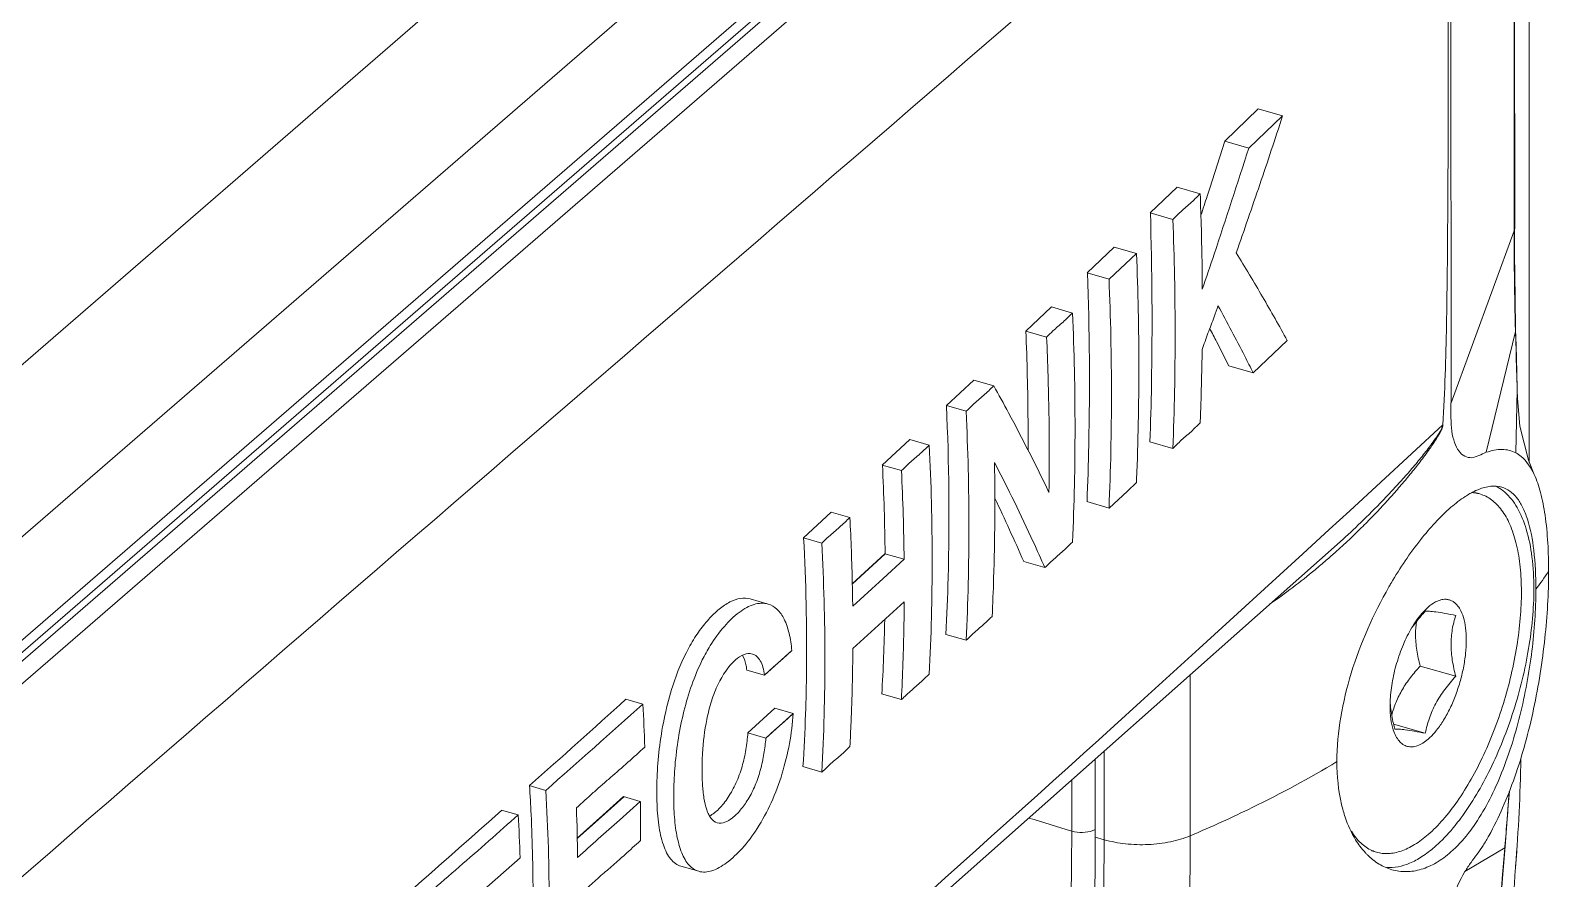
# Model space of a CAD drawing. Header units: millimetres. Extents: x 0 to 4009, y 0 to 2835.
# Drawn here: x 3252.88 to 3293.31, y 2241.75 to 2264.34 of the extents above; entities that cross this region are included whole.
import ezdxf

# ---------------------------------------------------------------- set-up
doc = ezdxf.new("R2010")
doc.units = ezdxf.units.MM
doc.layers.get('0').update_dxf_attribs({"lineweight": 13})

msp = doc.modelspace()

# ---------------------------------------------------------------- linework, layer by layer
for p, q in [((3292.795, 2280.347), (3292.795, 2252.836)), ((3292.408, 2259.066), (3292.405, 2276.515)), ((3292.39, 2276.454), (3292.394, 2259.005)), ((3290.714, 2254.42), (3290.707, 2274.327)), ((3228.474, 2229.913), (3278.342, 2273.101)), ((3280.963, 2272.624), (3228.474, 2227.166)), ((3228.474, 2226.834), (3281.204, 2272.501)), ((3280.988, 2272.085), (3228.474, 2226.606)), ((3228.474, 2226.004), (3281.521, 2271.944)), ((3228.474, 2234.501), (3271.604, 2271.854)), ((3284.685, 2261.393), (3285.573, 2262.253)), ((3286.228, 2262.064), (3285.324, 2261.209)), ((3285.573, 2262.253), (3286.228, 2262.064)), ((3284.285, 2260.138), (3284.685, 2261.393)), ((3284.685, 2261.393), (3285.324, 2261.209)), ((3282.698, 2259.484), (3283.415, 2260.171)), ((3283.415, 2260.171), (3284.032, 2259.992)), ((3284.217, 2259.932), (3284.285, 2260.138)), ((3284.218, 2259.932), (3284.285, 2260.138)), ((3282.698, 2259.484), (3283.304, 2259.309)), ((3292.394, 2259.005), (3290.714, 2254.42)), ((3292.408, 2259.066), (3292.393, 2259.005)), ((3292.408, 2259.068), (3292.408, 2259.066)), ((3281.024, 2257.888), (3281.744, 2258.574)), ((3281.604, 2257.721), (3282.336, 2258.403)), ((3281.744, 2258.574), (3282.336, 2258.403)), ((3281.024, 2257.888), (3281.604, 2257.721)), ((3279.391, 2256.337), (3280.071, 2256.978)), ((3280.071, 2256.978), (3280.632, 2256.816)), ((3279.391, 2256.337), (3279.943, 2256.177)), ((3292.428, 2256.328), (3291.648, 2253.106)), ((3292.427, 2256.369), (3292.428, 2256.328)), ((3292.434, 2256.369), (3292.428, 2256.328)), ((3292.428, 2256.328), (3292.443, 2255.808)), ((3284.495, 2256.002), (3284.472, 2256.045)), ((3284.495, 2256.002), (3284.473, 2256.045)), ((3284.795, 2255.409), (3284.495, 2256.002)), ((3285.444, 2255.222), (3286.353, 2256.082)), ((3284.795, 2255.409), (3285.444, 2255.222)), ((3277.274, 2254.351), (3278, 2255.03)), ((3278, 2255.03), (3278.534, 2254.876)), ((3292.475, 2254.773), (3292.439, 2253.092)), ((3292.475, 2254.78), (3292.475, 2254.773)), ((3292.475, 2254.773), (3292.483, 2254.544)), ((3277.274, 2254.351), (3277.799, 2254.199)), ((3290.493, 2253.835), (3288.02, 2251.552)), ((3275.563, 2252.766), (3276.298, 2253.449)), ((3276.298, 2253.449), (3276.818, 2253.299)), ((3282.688, 2253.387), (3283.304, 2253.209)), ((3275.563, 2252.767), (3276.075, 2252.619)), ((3282.336, 2252.303), (3282.099, 2252.074)), ((3282.336, 2252.303), (3282.338, 2252.393)), ((3282.336, 2252.303), (3282.339, 2252.392)), ((3282.099, 2252.074), (3281.604, 2251.621)), ((3291.481, 2251.997), (3291.352, 2252.034)), ((3273.465, 2250.831), (3274.205, 2251.512)), ((3274.205, 2251.512), (3274.703, 2251.368)), ((3281.012, 2251.792), (3281.604, 2251.621)), ((3288.02, 2251.552), (3287.471, 2251.047)), ((3287.471, 2251.047), (3286.768, 2250.402)), ((3269.216, 2234.277), (3287.76, 2250.725)), ((3273.465, 2250.831), (3273.956, 2250.69)), ((3287.76, 2250.725), (3287.769, 2250.734)), ((3274.767, 2249.601), (3275.634, 2250.406)), ((3274.774, 2249.6), (3275.64, 2250.404)), ((3276.147, 2250.257), (3275.586, 2249.745)), ((3275.634, 2250.406), (3276.147, 2250.257)), ((3279.332, 2250.197), (3279.896, 2250.034)), ((3286.768, 2250.402), (3284.009, 2247.882)), ((3272.523, 2249.065), (3272.051, 2249.201)), ((3274.781, 2247.877), (3276.15, 2249.128)), ((3290.104, 2248.984), (3290.011, 2248.895)), ((3277.26, 2248.255), (3277.799, 2248.1)), ((3273.157, 2247.827), (3272.431, 2247.17)), ((3284.009, 2247.882), (3282.442, 2246.458)), ((3290.839, 2247.14), (3289.893, 2247.413)), ((3272.431, 2247.17), (3271.956, 2247.307)), ((3283.766, 2247.183), (3283.766, 2242.893)), ((3275.547, 2246.671), (3276.075, 2246.519)), ((3268.733, 2246.529), (3269.189, 2246.398)), ((3271.986, 2245.634), (3272.704, 2246.293)), ((3272.465, 2245.496), (3273.19, 2246.152)), ((3273.19, 2246.152), (3272.704, 2246.293)), ((3282.442, 2246.458), (3281.739, 2245.821)), ((3290.027, 2245.624), (3289.184, 2245.868)), ((3271.986, 2245.634), (3272.465, 2245.496)), ((3281.238, 2244.94), (3281.238, 2242.857)), ((3281.473, 2242.789), (3281.473, 2245.149)), ((3273.448, 2244.736), (3273.956, 2244.59)), ((3266.164, 2244.23), (3266.607, 2244.102)), ((3280.61, 2244.383), (3280.61, 2243.018)), ((3267.837, 2243.176), (3268.679, 2243.934)), ((3268.12, 2243.438), (3268.673, 2243.935)), ((3268.571, 2243.308), (3269.122, 2243.806)), ((3268.673, 2243.935), (3269.122, 2243.806)), ((3292.153, 2242.604), (3292.265, 2244.071)), ((3265.429, 2243.576), (3265.869, 2243.449)), ((3267.443, 2242.83), (3268.12, 2243.438)), ((3267.449, 2242.828), (3267.837, 2243.176)), ((3281.177, 2243.033), (3281.245, 2243.064)), ((3281.238, 2242.857), (3281.473, 2242.789)), ((3292.143, 2242.569), (3291.084, 2241.939)), ((3292.145, 2242.604), (3292.143, 2242.569)), ((3292.153, 2242.603), (3292.143, 2242.569)), ((3265.922, 2242.307), (3264.881, 2241.389)), ((3288.727, 2242.455), (3288.598, 2242.493)), ((3270.201, 2242.083), (3270.676, 2241.946))]:
    msp.add_line(p, q)
for points in [[(3292.434, 2256.37), (3292.418, 2257.233), (3292.407, 2258.39), (3292.407, 2259.067)], [(3292.475, 2254.78), (3292.462, 2255.232), (3292.444, 2255.952), (3292.434, 2256.369)], [(3292.925, 2252.518), (3292.772, 2252.893), (3292.547, 2253.806), (3292.483, 2254.544)], [(3273.157, 2247.827), (3272.919, 2247.607), (3272.669, 2247.39), (3272.431, 2247.17)], [(3272.465, 2245.496), (3272.702, 2245.716), (3272.952, 2245.932), (3273.19, 2246.152)], [(3291.973, 2240.39), (3292.084, 2241.759), (3292.153, 2242.603)]]:
    msp.add_lwpolyline(points)
for centre, radius, start, end in [((3153.888, 2302.029), 136.961, 341.87504, 342.09924), ((3243.453, 2234.994), 46.105, 27.166, 27.6651), ((3640.593, 2266.164), 348.303, 181.70368, 181.87406), ((3217.346, 2249.825), 58.297, 0.56881, 2.8907), ((3213.936, 2249.529), 62.216, 0.67117, 2.84691), ((3233.183, 2230.182), 50.302, 23.447, 25.56), ((3292.255, 2250.181), 2.1, 116.7924, 119.6821), ((3291.217, 2251.066), 0.968, 82.0215, 86.7854), ((3292.16, 2250.366), 1.893, 115.405, 116.7648), ((3292.074, 2250.55), 1.689, 111.7193, 115.4481), ((3291.221, 2251.093), 0.941, 73.9237, 82.0262), ((3275.024, 2264.534), 18.908, 311.8901, 314.9694), ((3272.712, 2267.445), 22.494, 312.0187, 313.8931), ((3275.251, 2264.278), 18.565, 309.6322, 310.8366), ((3275.154, 2264.391), 18.714, 310.8363, 311.8873), ((3275.427, 2264.064), 18.288, 304.862, 309.6355), ((3283.2, 2256.713), 12.172, 323.4119, 326.176), ((2985.931, 2565.891), 428.776, 312.34981, 312.49613), ((3298.915, 2243.868), 11.363, 149.5588, 150.1628), ((3220.631, 2249.805), 55.012, 356.7323, 358.7906), ((3292.142, 2248.261), 2.374, 171.7879, 180.0181), ((3292.367, 2246.84), 3.135, 147.8013, 149.3987), ((3292.356, 2246.565), 3.273, 143.6375, 145.2022), ((2834.685, 2728.831), 648.86, 311.681493, 311.98597), ((2722.882, 2858.172), 820.194, 311.523055, 311.764431), ((3213.814, 2243.306), 55.461, 2.0153, 3.1957), ((3292.294, 2246.346), 3.205, 177.9963, 179.9752), ((3291.785, 2246.592), 2.696, 182.7697, 185.1941), ((3291.88, 2246.6), 2.791, 185.1881, 185.7294), ((3222.944, 2247.864), 50.607, 356.4547, 358.0418), ((3244.603, 2245.841), 47.978, 355.5105, 358.9413), ((3219.452, 2241.227), 46.814, 2.7329, 3.676), ((3215.755, 2243.191), 53.371, 359.5402, 0.6595), ((2937.89, 2272.449), 355.511, 355.1844, 355.42177), ((2828.755, 2735.508), 657.79, 311.26428, 311.594824), ((3211.877, 2240.343), 54.081, 2.0812, 3.2923), ((3220.517, 2241.275), 45.748, 1.3067, 2.736), ((3213.527, 2241.692), 53.928, 0.6645, 2.0645), ((3245.238, 2128.316), 120.032, 72.86138, 73.43288), ((3270.065, 2275.239), 35.128, 292.9555, 294.4638), ((3200.039, 2242.79), 81.434, 359.76387, 359.99928), ((3200.334, 2242.893), 83.432, 359.76387, 359.99928), ((3287.859, 2245.369), 3.679, 310.9106, 312.865), ((3156.886, 2252.329), 135.935, 354.50183, 355.92819), ((3288.988, 2243.357), 0.938, 245.8872, 253.8828), ((3307.51, 2191.945), 66.178, 130.76898, 131.65875)]:
    msp.add_arc(centre, radius, start, end)
for points, knots in [([(3224.933, 2217.757), (3236.007, 2227.299), (3257.771, 2246.329), (3279.715, 2265.15), (3290.494, 2274.535)], [0, 0, 0, 0, 0.505642, 1, 1, 1, 1]), ([(3290.494, 2274.534), (3290.552, 2273.702), (3290.599, 2272.013), (3290.626, 2269.467), (3290.637, 2266.892), (3290.641, 2264.307), (3290.638, 2261.715), (3290.625, 2259.113), (3290.6, 2256.486), (3290.548, 2254.725), (3290.493, 2253.837)], [0, 0, 0, 0, 0.120909, 0.244622, 0.369128, 0.494023, 0.619216, 0.744796, 0.871119, 1, 1, 1, 1]), ([(3286.228, 2262.064), (3286.029, 2261.455), (3285.621, 2260.24), (3285.206, 2259.028), (3284.994, 2258.423)], [0, 0, 0, 0, 0.499804, 1, 1, 1, 1]), ([(3284.089, 2257.448), (3284.196, 2257.76), (3284.616, 2259.011), (3285.025, 2260.266), (3285.324, 2261.209)], [0, 0, 0, 0, 0.250157, 1, 1, 1, 1]), ([(3283.304, 2259.309), (3283.364, 2259.365), (3283.464, 2259.471), (3283.619, 2259.611), (3283.766, 2259.731), (3283.901, 2259.862), (3283.988, 2259.95), (3284.032, 2259.992)], [0, 0, 0, 0, 0.246116, 0.435379, 0.628708, 0.815352, 1, 1, 1, 1]), ([(3284.089, 2257.448), (3284.088, 2257.659), (3284.079, 2258.507), (3284.056, 2259.356), (3284.032, 2259.992)], [0, 0, 0, 0, 0.249146, 1, 1, 1, 1]), ([(3282.695, 2253.385), (3282.712, 2253.89), (3282.767, 2255.922), (3282.752, 2257.955), (3282.705, 2259.483)], [0, 0, 0, 0, 0.248269, 1, 1, 1, 1]), ([(3283.304, 2259.309), (3283.342, 2258.287), (3283.389, 2256.253), (3283.342, 2254.219), (3283.304, 2253.209)], [0, 0, 0, 0, 0.502894, 1, 1, 1, 1]), ([(3292.392, 2259.006), (3292.392, 2258.785), (3292.395, 2257.906), (3292.409, 2257.027), (3292.427, 2256.369)], [0, 0, 0, 0, 0.251288, 1, 1, 1, 1]), ([(3282.339, 2252.392), (3282.38, 2253.387), (3282.418, 2255.392), (3282.377, 2257.396), (3282.336, 2258.403)], [0, 0, 0, 0, 0.497061, 1, 1, 1, 1]), ([(3284.994, 2258.423), (3285.232, 2258.033), (3285.691, 2257.257), (3286.138, 2256.473), (3286.353, 2256.082)], [0, 0, 0, 0, 0.505551, 1, 1, 1, 1]), ([(3281.019, 2251.79), (3281.039, 2252.293), (3281.102, 2254.325), (3281.086, 2256.359), (3281.03, 2257.887)], [0, 0, 0, 0, 0.247991, 1, 1, 1, 1]), ([(3281.604, 2257.721), (3281.647, 2256.698), (3281.692, 2254.664), (3281.647, 2252.63), (3281.604, 2251.621)], [0, 0, 0, 0, 0.503081, 1, 1, 1, 1]), ([(3279.943, 2256.177), (3280, 2256.23), (3280.095, 2256.328), (3280.241, 2256.459), (3280.424, 2256.609), (3280.546, 2256.737), (3280.632, 2256.816)], [0, 0, 0, 0, 0.246681, 0.435696, 0.628167, 1, 1, 1, 1]), ([(3280.632, 2250.716), (3280.679, 2251.726), (3280.719, 2253.76), (3280.678, 2255.794), (3280.632, 2256.816)], [0, 0, 0, 0, 0.496831, 1, 1, 1, 1]), ([(3284.506, 2257.011), (3284.471, 2256.914), (3284.415, 2256.742), (3284.325, 2256.499), (3284.21, 2256.21), (3284.137, 2255.988), (3284.084, 2255.842)], [0, 0, 0, 0, 0.249725, 0.437291, 0.625153, 1, 1, 1, 1]), ([(3285.444, 2255.222), (3285.369, 2255.371), (3285.064, 2255.971), (3284.75, 2256.566), (3284.506, 2257.011)], [0, 0, 0, 0, 0.246991, 1, 1, 1, 1]), ([(3279.449, 2253.158), (3279.45, 2253.421), (3279.448, 2254.481), (3279.422, 2255.54), (3279.389, 2256.335)], [0, 0, 0, 0, 0.248727, 1, 1, 1, 1]), ([(3279.943, 2256.177), (3279.959, 2255.831), (3280.009, 2254.452), (3280.02, 2253.072), (3280.003, 2252.04)], [0, 0, 0, 0, 0.251664, 1, 1, 1, 1]), ([(3284.032, 2253.892), (3284.038, 2254.054), (3284.062, 2254.704), (3284.077, 2255.354), (3284.084, 2255.842)], [0, 0, 0, 0, 0.24934, 1, 1, 1, 1]), ([(3277.799, 2254.199), (3277.86, 2254.255), (3277.962, 2254.358), (3278.118, 2254.498), (3278.312, 2254.657), (3278.443, 2254.792), (3278.534, 2254.876)], [0, 0, 0, 0, 0.247032, 0.435889, 0.627826, 1, 1, 1, 1]), ([(3278.534, 2254.876), (3278.667, 2254.638), (3279.179, 2253.705), (3279.661, 2252.755), (3280.003, 2252.04)], [0, 0, 0, 0, 0.25571, 1, 1, 1, 1]), ([(3277.26, 2248.255), (3277.286, 2248.758), (3277.367, 2250.788), (3277.345, 2252.823), (3277.274, 2254.351)], [0, 0, 0, 0, 0.247461, 1, 1, 1, 1]), ([(3291.648, 2253.106), (3291.581, 2253.083), (3291.46, 2253.017), (3291.268, 2252.945), (3291.063, 2252.989), (3290.904, 2253.144), (3290.791, 2253.379), (3290.722, 2253.683), (3290.706, 2254.039), (3290.711, 2254.29), (3290.711, 2254.42)], [0, 0, 0, 0, 0.099898, 0.195442, 0.282315, 0.378842, 0.498598, 0.645488, 0.816925, 1, 1, 1, 1]), ([(3277.799, 2254.199), (3277.846, 2253.176), (3277.9, 2251.142), (3277.847, 2249.108), (3277.799, 2248.1)], [0, 0, 0, 0, 0.503489, 1, 1, 1, 1]), ([(3284.032, 2253.893), (3283.973, 2253.836), (3283.873, 2253.731), (3283.718, 2253.59), (3283.57, 2253.471), (3283.435, 2253.34), (3283.349, 2253.251), (3283.304, 2253.209)], [0, 0, 0, 0, 0.246091, 0.435397, 0.628717, 0.815313, 1, 1, 1, 1]), ([(3288.307, 2251.235), (3288.507, 2251.428), (3288.802, 2251.722), (3289.184, 2252.126), (3289.466, 2252.436), (3289.741, 2252.754), (3289.965, 2253.026), (3290.14, 2253.251), (3290.27, 2253.427), (3290.376, 2253.581), (3290.454, 2253.718), (3290.487, 2253.795), (3290.493, 2253.837)], [0, 0, 0, 0, 0.243881, 0.366036, 0.488499, 0.611493, 0.735479, 0.798188, 0.861857, 0.927647, 0.962527, 1, 1, 1, 1]), ([(3290.493, 2253.837), (3290.493, 2253.797), (3290.466, 2253.718), (3290.396, 2253.581), (3290.297, 2253.421), (3290.174, 2253.239), (3290.006, 2253.007), (3289.791, 2252.726), (3289.524, 2252.398), (3289.25, 2252.077), (3288.876, 2251.659), (3288.585, 2251.356), (3288.386, 2251.157)], [0, 0, 0, 0, 0.035316, 0.070061, 0.135876, 0.199532, 0.262206, 0.386175, 0.509304, 0.632086, 0.754733, 1, 1, 1, 1]), ([(3276.075, 2252.619), (3276.136, 2252.675), (3276.24, 2252.778), (3276.397, 2252.918), (3276.592, 2253.079), (3276.726, 2253.214), (3276.818, 2253.299)], [0, 0, 0, 0, 0.247316, 0.436045, 0.627553, 1, 1, 1, 1]), ([(3276.818, 2247.199), (3276.87, 2248.207), (3276.916, 2250.241), (3276.869, 2252.276), (3276.818, 2253.299)], [0, 0, 0, 0, 0.49645, 1, 1, 1, 1]), ([(3291.648, 2253.106), (3291.785, 2253.151), (3292.053, 2253.215), (3292.328, 2253.151), (3292.439, 2253.092)], [0, 0, 0, 0, 0.534903, 1, 1, 1, 1]), ([(3292.439, 2253.092), (3292.489, 2253.065), (3292.7, 2252.921), (3292.842, 2252.696), (3292.925, 2252.518)], [0, 0, 0, 0, 0.222485, 1, 1, 1, 1]), ([(3278.492, 2248.737), (3278.508, 2249.075), (3278.562, 2250.439), (3278.572, 2251.805), (3278.555, 2252.831)], [0, 0, 0, 0, 0.248296, 1, 1, 1, 1]), ([(3279.896, 2250.034), (3279.794, 2250.265), (3279.37, 2251.208), (3278.915, 2252.138), (3278.555, 2252.831)], [0, 0, 0, 0, 0.244572, 1, 1, 1, 1]), ([(3292.925, 2252.518), (3292.997, 2252.363), (3293.117, 2252.006), (3293.278, 2251.145), (3293.311, 2250.438), (3293.312, 2249.937)], [0, 0, 0, 0, 0.194554, 0.427943, 1, 1, 1, 1]), ([(3290.104, 2242.926), (3290.245, 2243.048), (3290.523, 2243.332), (3290.904, 2243.828), (3291.265, 2244.409), (3291.597, 2245.06), (3291.893, 2245.766), (3292.143, 2246.508), (3292.344, 2247.268), (3292.488, 2248.027), (3292.573, 2248.765), (3292.597, 2249.465), (3292.559, 2250.109), (3292.459, 2250.682), (3292.301, 2251.17), (3292.116, 2251.509), (3291.938, 2251.719), (3291.798, 2251.843), (3291.646, 2251.938), (3291.537, 2251.981), (3291.481, 2251.997)], [0, 0, 0, 0, 0.055389, 0.117513, 0.185555, 0.258364, 0.334559, 0.412612, 0.490921, 0.567873, 0.641908, 0.711592, 0.775692, 0.83327, 0.883822, 0.927484, 0.947071, 0.965448, 0.982954, 1, 1, 1, 1]), ([(3291.215, 2252.006), (3291.173, 2251.982), (3290.996, 2251.874), (3290.831, 2251.745), (3290.711, 2251.641)], [0, 0, 0, 0, 0.22986, 1, 1, 1, 1]), ([(3292.062, 2252.177), (3291.969, 2252.204), (3291.756, 2252.218), (3291.552, 2252.161), (3291.449, 2252.119)], [0, 0, 0, 0, 0.464576, 1, 1, 1, 1]), ([(3291.908, 2252.204), (3291.929, 2252.194), (3292.012, 2252.149), (3292.089, 2252.094), (3292.142, 2252.047)], [0, 0, 0, 0, 0.244608, 1, 1, 1, 1]), ([(3292.973, 2249.458), (3292.973, 2249.806), (3292.945, 2250.436), (3292.813, 2251.174), (3292.633, 2251.637), (3292.478, 2251.894), (3292.289, 2252.081), (3292.138, 2252.155), (3292.062, 2252.177)], [0, 0, 0, 0, 0.34557, 0.625416, 0.739162, 0.836726, 0.92162, 1, 1, 1, 1]), ([(3292.142, 2252.047), (3292.275, 2251.932), (3292.513, 2251.618), (3292.748, 2251.024), (3292.891, 2250.291), (3292.919, 2249.758), (3292.919, 2249.473)], [0, 0, 0, 0, 0.190924, 0.419826, 0.690626, 1, 1, 1, 1]), ([(3289.118, 2249.625), (3289.355, 2250.028), (3289.836, 2250.743), (3290.415, 2251.385), (3290.711, 2251.641)], [0, 0, 0, 0, 0.544471, 1, 1, 1, 1]), ([(3273.957, 2250.689), (3274.018, 2250.745), (3274.123, 2250.848), (3274.281, 2250.988), (3274.476, 2251.15), (3274.611, 2251.284), (3274.703, 2251.368)], [0, 0, 0, 0, 0.247663, 0.436234, 0.627218, 1, 1, 1, 1]), ([(3274.778, 2249.006), (3274.776, 2249.202), (3274.762, 2249.99), (3274.733, 2250.777), (3274.703, 2251.368)], [0, 0, 0, 0, 0.248941, 1, 1, 1, 1]), ([(3273.521, 2246.135), (3273.535, 2246.522), (3273.57, 2248.087), (3273.535, 2249.654), (3273.471, 2250.83)], [0, 0, 0, 0, 0.247598, 1, 1, 1, 1]), ([(3273.956, 2250.69), (3274.008, 2249.666), (3274.066, 2247.632), (3274.009, 2245.597), (3273.956, 2244.59)], [0, 0, 0, 0, 0.503806, 1, 1, 1, 1]), ([(3280.632, 2250.716), (3280.571, 2250.66), (3280.469, 2250.556), (3280.313, 2250.415), (3280.166, 2250.294), (3280.029, 2250.164), (3279.941, 2250.076), (3279.896, 2250.034)], [0, 0, 0, 0, 0.246658, 0.435714, 0.628167, 0.814901, 1, 1, 1, 1]), ([(3291.719, 2242.893), (3291.854, 2243.136), (3292.104, 2243.651), (3292.543, 2244.768), (3292.947, 2246.277), (3293.235, 2248.113), (3293.312, 2249.344), (3293.311, 2249.938)], [0, 0, 0, 0, 0.114353, 0.235624, 0.493414, 0.755519, 1, 1, 1, 1]), ([(3287.673, 2244.868), (3287.673, 2245.662), (3287.977, 2247.293), (3288.642, 2248.796), (3289.058, 2249.522)], [0, 0, 0, 0, 0.486932, 1, 1, 1, 1]), ([(3292.919, 2249.473), (3292.919, 2248.942), (3292.812, 2247.839), (3292.416, 2246.219), (3291.813, 2244.693), (3291.273, 2243.766), (3290.971, 2243.361)], [0, 0, 0, 0, 0.245273, 0.508389, 0.767138, 1, 1, 1, 1]), ([(3292.973, 2249.458), (3292.973, 2248.91), (3292.892, 2247.776), (3292.585, 2246.099), (3292.088, 2244.516), (3291.598, 2243.554), (3291.309, 2243.144)], [0, 0, 0, 0, 0.248665, 0.514593, 0.772254, 1, 1, 1, 1]), ([(3272.051, 2249.201), (3271.967, 2249.225), (3271.774, 2249.231), (3271.489, 2249.124), (3271.206, 2248.927), (3270.926, 2248.654), (3270.652, 2248.308), (3270.3, 2247.73), (3270.098, 2247.235), (3269.985, 2246.886)], [0, 0, 0, 0, 0.079164, 0.167934, 0.271084, 0.388804, 0.52107, 0.668383, 1, 1, 1, 1]), ([(3272.523, 2249.065), (3272.465, 2249.082), (3272.338, 2249.096), (3272.143, 2249.06), (3271.944, 2248.973), (3271.667, 2248.791), (3271.326, 2248.458), (3271.095, 2248.138), (3270.983, 2247.957)], [0, 0, 0, 0, 0.090818, 0.187305, 0.293679, 0.411746, 0.682418, 1, 1, 1, 1]), ([(3273.157, 2247.827), (3273.143, 2247.982), (3273.102, 2248.267), (3272.978, 2248.646), (3272.79, 2248.929), (3272.611, 2249.039), (3272.523, 2249.065)], [0, 0, 0, 0, 0.317269, 0.588902, 0.811489, 1, 1, 1, 1]), ([(3276.15, 2249.128), (3276.149, 2248.909), (3276.138, 2248.039), (3276.109, 2247.169), (3276.075, 2246.519)], [0, 0, 0, 0, 0.251188, 1, 1, 1, 1]), ([(3291.119, 2248.105), (3291.119, 2248.214), (3291.108, 2248.418), (3291.054, 2248.699), (3290.975, 2248.897), (3290.893, 2249.02), (3290.826, 2249.091), (3290.751, 2249.145), (3290.669, 2249.179), (3290.582, 2249.194), (3290.49, 2249.189), (3290.395, 2249.165), (3290.26, 2249.105), (3290.165, 2249.036), (3290.104, 2248.984)], [0, 0, 0, 0, 0.176288, 0.330451, 0.46086, 0.51777, 0.569983, 0.618684, 0.665488, 0.712273, 0.760914, 0.81303, 0.86984, 1, 1, 1, 1]), ([(3278.492, 2248.737), (3278.435, 2248.684), (3278.338, 2248.587), (3278.192, 2248.456), (3278.009, 2248.306), (3277.885, 2248.179), (3277.799, 2248.1)], [0, 0, 0, 0, 0.247012, 0.43591, 0.627833, 1, 1, 1, 1]), ([(3290.011, 2248.895), (3289.957, 2248.84), (3289.851, 2248.716), (3289.759, 2248.582), (3289.714, 2248.511)], [0, 0, 0, 0, 0.475902, 1, 1, 1, 1]), ([(3290.027, 2248.872), (3290, 2248.843), (3289.892, 2248.725), (3289.791, 2248.601), (3289.72, 2248.505)], [0, 0, 0, 0, 0.251913, 1, 1, 1, 1]), ([(3290.839, 2248.763), (3290.741, 2248.782), (3290.565, 2248.815), (3290.33, 2248.852), (3290.157, 2248.872), (3290.063, 2248.875), (3290.027, 2248.872)], [0, 0, 0, 0, 0.362378, 0.657216, 0.867117, 1, 1, 1, 1]), ([(3290.839, 2248.763), (3290.8, 2248.641), (3290.736, 2248.385), (3290.713, 2248.122), (3290.713, 2247.988)], [0, 0, 0, 0, 0.489926, 1, 1, 1, 1]), ([(3289.668, 2248.436), (3289.583, 2248.292), (3289.429, 2247.98), (3289.254, 2247.485), (3289.135, 2246.972), (3289.097, 2246.626), (3289.091, 2246.458)], [0, 0, 0, 0, 0.242182, 0.499274, 0.756721, 1, 1, 1, 1]), ([(3289.767, 2248.261), (3289.767, 2248.12), (3289.793, 2247.834), (3289.855, 2247.554), (3289.893, 2247.413)], [0, 0, 0, 0, 0.490548, 1, 1, 1, 1]), ([(3270.983, 2247.957), (3270.907, 2247.833), (3270.605, 2247.282), (3270.401, 2246.68), (3270.284, 2246.212)], [0, 0, 0, 0, 0.231507, 1, 1, 1, 1]), ([(3274.703, 2245.268), (3274.715, 2245.484), (3274.756, 2246.353), (3274.776, 2247.223), (3274.781, 2247.877)], [0, 0, 0, 0, 0.248799, 1, 1, 1, 1]), ([(3290.104, 2245.468), (3290.176, 2245.53), (3290.317, 2245.68), (3290.504, 2245.944), (3290.677, 2246.257), (3290.829, 2246.606), (3290.953, 2246.979), (3291.047, 2247.36), (3291.105, 2247.736), (3291.119, 2247.985), (3291.119, 2248.105)], [0, 0, 0, 0, 0.09859, 0.211371, 0.335842, 0.468575, 0.605586, 0.742619, 0.875421, 1, 1, 1, 1]), ([(3290.713, 2247.988), (3290.713, 2247.847), (3290.739, 2247.561), (3290.801, 2247.28), (3290.839, 2247.14)], [0, 0, 0, 0, 0.49054, 1, 1, 1, 1]), ([(3271.656, 2247.575), (3271.461, 2247.399), (3271.218, 2247.033), (3271.008, 2246.479), (3270.926, 2246.159), (3270.893, 2245.994)], [0, 0, 0, 0, 0.443708, 0.716928, 1, 1, 1, 1]), ([(3272.105, 2247.734), (3272.035, 2247.754), (3271.86, 2247.735), (3271.724, 2247.636), (3271.656, 2247.575)], [0, 0, 0, 0, 0.441409, 1, 1, 1, 1]), ([(3271.956, 2247.307), (3271.953, 2247.346), (3271.935, 2247.479), (3271.896, 2247.612), (3271.847, 2247.695)], [0, 0, 0, 0, 0.286867, 1, 1, 1, 1]), ([(3272.431, 2247.17), (3272.423, 2247.243), (3272.399, 2247.376), (3272.329, 2247.548), (3272.232, 2247.673), (3272.147, 2247.722), (3272.105, 2247.734)], [0, 0, 0, 0, 0.319164, 0.586329, 0.807652, 1, 1, 1, 1]), ([(3289.893, 2247.413), (3289.803, 2247.316), (3289.632, 2247.118), (3289.412, 2246.8), (3289.243, 2246.462), (3289.164, 2246.227), (3289.132, 2246.109)], [0, 0, 0, 0, 0.259381, 0.513343, 0.76018, 1, 1, 1, 1]), ([(3276.818, 2247.199), (3276.757, 2247.143), (3276.653, 2247.039), (3276.495, 2246.899), (3276.301, 2246.738), (3276.167, 2246.603), (3276.075, 2246.519)], [0, 0, 0, 0, 0.247291, 0.436063, 0.627562, 1, 1, 1, 1]), ([(3290.027, 2245.624), (3290.055, 2245.76), (3290.109, 2245.963), (3290.211, 2246.226), (3290.338, 2246.488), (3290.541, 2246.8), (3290.736, 2247.028), (3290.839, 2247.14)], [0, 0, 0, 0, 0.238591, 0.360573, 0.484672, 0.738998, 1, 1, 1, 1]), ([(3269.985, 2246.886), (3269.902, 2246.627), (3269.764, 2246.103), (3269.631, 2245.315), (3269.564, 2244.552), (3269.554, 2243.843), (3269.597, 2243.211), (3269.692, 2242.747), (3269.813, 2242.447), (3269.919, 2242.275), (3270.047, 2242.148), (3270.15, 2242.097), (3270.201, 2242.083)], [0, 0, 0, 0, 0.161499, 0.321375, 0.473719, 0.615149, 0.742036, 0.849136, 0.894259, 0.93369, 0.968243, 1, 1, 1, 1]), ([(3270.284, 2246.212), (3270.166, 2245.738), (3270.051, 2245.028), (3270.005, 2244.104), (3270.016, 2243.478), (3270.078, 2242.925), (3270.183, 2242.522), (3270.306, 2242.263), (3270.41, 2242.114), (3270.533, 2242.004), (3270.628, 2241.959), (3270.676, 2241.946)], [0, 0, 0, 0, 0.325045, 0.476247, 0.61615, 0.741028, 0.846555, 0.891481, 0.931273, 0.966821, 1, 1, 1, 1]), ([(3270.676, 2241.946), (3270.73, 2241.93), (3270.851, 2241.917), (3271.038, 2241.956), (3271.231, 2242.045), (3271.511, 2242.232), (3271.869, 2242.572), (3272.27, 2243.11), (3272.63, 2243.785), (3273.008, 2244.797), (3273.158, 2245.613), (3273.19, 2246.152)], [0, 0, 0, 0, 0.032243, 0.067499, 0.107501, 0.152773, 0.258672, 0.386239, 0.533603, 0.692188, 1, 1, 1, 1]), ([(3289.089, 2246.347), (3289.089, 2246.233), (3289.101, 2246.019), (3289.144, 2245.809), (3289.175, 2245.714)], [0, 0, 0, 0, 0.535787, 1, 1, 1, 1]), ([(3289.215, 2245.733), (3289.202, 2245.782), (3289.153, 2245.976), (3289.118, 2246.173), (3289.103, 2246.322)], [0, 0, 0, 0, 0.254105, 1, 1, 1, 1]), ([(3281.739, 2245.821), (3277.386, 2241.88), (3268.625, 2234.076), (3255.366, 2222.537), (3242.03, 2211.137), (3233.044, 2203.668), (3228.521, 2199.974)], [0, 0, 0, 0, 0.250755, 0.501046, 0.750609, 1, 1, 1, 1]), ([(3270.893, 2245.994), (3270.832, 2245.695), (3270.779, 2245.25), (3270.762, 2244.67), (3270.772, 2244.272), (3270.809, 2243.911), (3270.865, 2243.641), (3270.937, 2243.46), (3271.016, 2243.329), (3271.106, 2243.255), (3271.171, 2243.236)], [0, 0, 0, 0, 0.316782, 0.464085, 0.602468, 0.729284, 0.840379, 0.888197, 0.930197, 1, 1, 1, 1]), ([(3271.171, 2243.236), (3271.304, 2243.198), (3271.555, 2243.333), (3271.803, 2243.58), (3272.01, 2243.879), (3272.193, 2244.241), (3272.33, 2244.651), (3272.42, 2245.074), (3272.454, 2245.357), (3272.465, 2245.496)], [0, 0, 0, 0, 0.149851, 0.256902, 0.386959, 0.535297, 0.693635, 0.850317, 1, 1, 1, 1]), ([(3271.462, 2243.919), (3271.54, 2244.039), (3271.684, 2244.302), (3271.814, 2244.659), (3271.891, 2244.961), (3271.953, 2245.26), (3271.973, 2245.486), (3271.986, 2245.634)], [0, 0, 0, 0, 0.23721, 0.495565, 0.625673, 0.753476, 1, 1, 1, 1]), ([(3289.175, 2245.714), (3289.194, 2245.658), (3289.235, 2245.553), (3289.321, 2245.42), (3289.426, 2245.322), (3289.548, 2245.266), (3289.682, 2245.255), (3289.823, 2245.287), (3289.967, 2245.359), (3290.058, 2245.428), (3290.104, 2245.468)], [0, 0, 0, 0, 0.14764, 0.276666, 0.39071, 0.496421, 0.60275, 0.718438, 0.849812, 1, 1, 1, 1]), ([(3289.215, 2245.733), (3289.251, 2245.736), (3289.345, 2245.733), (3289.519, 2245.714), (3289.753, 2245.676), (3289.93, 2245.643), (3290.027, 2245.624)], [0, 0, 0, 0, 0.132882, 0.342783, 0.637622, 1, 1, 1, 1]), ([(3269.241, 2245.256), (3269.09, 2245.122), (3268.792, 2244.845), (3268.408, 2244.511), (3268.097, 2244.246), (3267.794, 2243.975), (3267.571, 2243.768), (3267.42, 2243.634)], [0, 0, 0, 0, 0.248577, 0.500024, 0.626326, 0.751365, 1, 1, 1, 1]), ([(3274.703, 2245.268), (3274.642, 2245.212), (3274.537, 2245.11), (3274.379, 2244.969), (3274.184, 2244.808), (3274.049, 2244.674), (3273.956, 2244.59)], [0, 0, 0, 0, 0.247638, 0.436253, 0.627227, 1, 1, 1, 1]), ([(3284.612, 2243.264), (3284.883, 2243.388), (3285.925, 2243.879), (3286.941, 2244.426), (3287.673, 2244.868)], [0, 0, 0, 0, 0.258102, 1, 1, 1, 1]), ([(3287.893, 2243.389), (3287.856, 2243.499), (3287.721, 2243.98), (3287.673, 2244.484), (3287.673, 2244.868)], [0, 0, 0, 0, 0.231522, 1, 1, 1, 1]), ([(3266.607, 2244.102), (3266.664, 2243.078), (3266.726, 2241.043), (3266.665, 2239.009), (3266.607, 2238.002)], [0, 0, 0, 0, 0.50419, 1, 1, 1, 1]), ([(3270.963, 2243.418), (3271.055, 2243.466), (3271.243, 2243.618), (3271.389, 2243.807), (3271.462, 2243.919)], [0, 0, 0, 0, 0.438072, 1, 1, 1, 1]), ([(3264.295, 2242.065), (3264.56, 2242.294), (3265.09, 2242.75), (3265.608, 2243.219), (3265.869, 2243.449)], [0, 0, 0, 0, 0.501949, 1, 1, 1, 1]), ([(3288.287, 2242.614), (3288.246, 2242.669), (3288.084, 2242.91), (3287.964, 2243.179), (3287.893, 2243.389)], [0, 0, 0, 0, 0.234562, 1, 1, 1, 1]), ([(3290.971, 2243.361), (3290.922, 2243.296), (3290.735, 2243.053), (3290.527, 2242.825), (3290.362, 2242.672)], [0, 0, 0, 0, 0.265917, 1, 1, 1, 1]), ([(3280.61, 2243.018), (3280.61, 2239.824), (3280.225, 2233.224), (3278.681, 2223.219), (3276.204, 2213.075), (3272.886, 2203.177), (3268.853, 2193.897), (3264.936, 2186.809), (3261.546, 2181.754), (3258.987, 2178.413), (3256.377, 2175.466), (3254.547, 2173.713), (3253.628, 2172.917)], [0, 0, 0, 0, 0.124565, 0.257342, 0.394358, 0.53135, 0.664065, 0.788519, 0.84657, 0.901337, 0.952555, 1, 1, 1, 1]), ([(3267.451, 2242.317), (3267.637, 2242.481), (3268, 2242.823), (3268.383, 2243.142), (3268.571, 2243.308)], [0, 0, 0, 0, 0.496575, 1, 1, 1, 1]), ([(3280.61, 2243.018), (3280.703, 2242.99), (3280.896, 2242.968), (3281.088, 2242.999), (3281.177, 2243.033)], [0, 0, 0, 0, 0.506016, 1, 1, 1, 1]), ([(3288.059, 2243.018), (3288.095, 2242.958), (3288.171, 2242.847), (3288.302, 2242.701), (3288.446, 2242.583), (3288.551, 2242.524), (3288.604, 2242.5)], [0, 0, 0, 0, 0.274174, 0.529636, 0.769991, 1, 1, 1, 1]), ([(3288.727, 2242.455), (3288.778, 2242.441), (3288.883, 2242.42), (3289.107, 2242.414), (3289.338, 2242.463), (3289.567, 2242.558), (3289.815, 2242.694), (3289.99, 2242.827), (3290.104, 2242.926)], [0, 0, 0, 0, 0.104628, 0.211653, 0.440747, 0.566663, 0.701515, 1, 1, 1, 1]), ([(3291.309, 2243.144), (3291.263, 2243.078), (3291.083, 2242.834), (3290.877, 2242.608), (3290.71, 2242.461)], [0, 0, 0, 0, 0.265998, 1, 1, 1, 1]), ([(3283.766, 2242.55), (3283.753, 2239.561), (3283.403, 2233.4), (3282.045, 2224.049), (3279.877, 2214.534), (3276.966, 2205.156), (3273.404, 2196.21), (3269.306, 2187.979), (3265.46, 2181.78), (3262.199, 2177.413), (3259.765, 2174.551), (3257.301, 2172.041), (3254.827, 2169.904), (3252.36, 2168.157), (3249.918, 2166.813), (3247.518, 2165.886), (3245.177, 2165.386), (3242.913, 2165.323), (3240.751, 2165.705), (3238.716, 2166.529), (3236.832, 2167.783), (3235.116, 2169.45), (3233.577, 2171.509), (3232.225, 2173.943), (3231.066, 2176.732), (3230.109, 2179.855), (3229.627, 2182.064), (3229.417, 2183.216)], [0, 0, 0, 0, 0.076465, 0.157645, 0.241524, 0.325929, 0.408671, 0.487642, 0.560938, 0.594967, 0.627031, 0.657019, 0.684869, 0.710582, 0.734236, 0.756007, 0.776187, 0.795201, 0.813591, 0.831977, 0.850979, 0.871144, 0.892894, 0.916525, 0.942214, 0.97004, 1, 1, 1, 1]), ([(3281.238, 2242.857), (3281.238, 2240.699), (3281.062, 2236.267), (3280.33, 2229.519), (3279.136, 2222.591), (3277.5, 2215.606), (3275.45, 2208.689), (3273.025, 2201.965), (3270.267, 2195.552), (3267.225, 2189.565), (3263.955, 2184.109), (3260.513, 2179.282), (3256.96, 2175.165), (3253.354, 2171.83), (3249.752, 2169.332), (3246.203, 2167.719), (3243.262, 2167.146), (3241.052, 2167.205), (3240.002, 2167.395), (3239.493, 2167.529)], [0, 0, 0, 0, 0.069479, 0.142599, 0.218345, 0.295649, 0.373382, 0.450412, 0.525621, 0.597945, 0.66641, 0.73017, 0.788559, 0.84115, 0.887857, 0.929064, 0.965806, 0.983089, 1, 1, 1, 1]), ([(3269.124, 2242.763), (3268.985, 2242.64), (3268.747, 2242.418), (3268.396, 2242.109), (3267.968, 2241.747), (3267.662, 2241.459), (3267.453, 2241.274)], [0, 0, 0, 0, 0.248573, 0.436771, 0.626338, 1, 1, 1, 1]), ([(3281.473, 2242.789), (3281.659, 2242.736), (3282.051, 2242.663), (3282.648, 2242.644), (3283.23, 2242.714), (3283.599, 2242.822), (3283.766, 2242.893)], [0, 0, 0, 0, 0.248727, 0.510249, 0.766417, 1, 1, 1, 1]), ([(3288.486, 2242.383), (3288.468, 2242.401), (3288.398, 2242.474), (3288.333, 2242.553), (3288.287, 2242.614)], [0, 0, 0, 0, 0.244135, 1, 1, 1, 1]), ([(3290.269, 2242.589), (3290.164, 2242.498), (3289.954, 2242.337), (3289.541, 2242.108), (3289.199, 2242.032), (3288.99, 2242.051)], [0, 0, 0, 0, 0.29415, 0.556515, 1, 1, 1, 1]), ([(3291.084, 2241.939), (3291.134, 2242.023), (3291.241, 2242.18), (3291.412, 2242.406), (3291.574, 2242.64), (3291.671, 2242.806), (3291.719, 2242.893)], [0, 0, 0, 0, 0.256097, 0.496243, 0.740848, 1, 1, 1, 1]), ([(3292.143, 2242.569), (3292.12, 2242.299), (3292.03, 2241.213), (3291.942, 2240.127), (3291.868, 2239.312)], [0, 0, 0, 0, 0.248748, 1, 1, 1, 1]), ([(3239.497, 2167.525), (3240.001, 2167.379), (3241.045, 2167.165), (3243.245, 2167.056), (3246.181, 2167.568), (3249.729, 2169.117), (3253.335, 2171.557), (3256.947, 2174.84), (3260.511, 2178.911), (3263.967, 2183.7), (3267.255, 2189.125), (3270.318, 2195.09), (3273.099, 2201.488), (3275.55, 2208.207), (3277.626, 2215.126), (3279.289, 2222.12), (3280.511, 2229.066), (3281.27, 2235.837), (3281.464, 2240.286), (3281.473, 2242.455)], [0, 0, 0, 0, 0.016924, 0.034174, 0.070738, 0.111676, 0.158085, 0.210392, 0.268537, 0.332113, 0.400462, 0.472745, 0.547989, 0.62513, 0.703046, 0.780599, 0.856652, 0.930128, 1, 1, 1, 1]), ([(3266.149, 2238.133), (3266.175, 2238.478), (3266.26, 2239.872), (3266.277, 2241.269), (3266.253, 2242.319)], [0, 0, 0, 0, 0.247744, 1, 1, 1, 1]), ([(3289.134, 2241.99), (3289.015, 2242.024), (3288.78, 2242.129), (3288.579, 2242.291), (3288.486, 2242.383)], [0, 0, 0, 0, 0.485024, 1, 1, 1, 1]), ([(3290.71, 2242.461), (3290.588, 2242.354), (3290.34, 2242.17), (3289.934, 2241.985), (3289.525, 2241.918), (3289.259, 2241.954), (3289.134, 2241.99)], [0, 0, 0, 0, 0.282968, 0.538196, 0.773252, 1, 1, 1, 1]), ([(3291.084, 2241.939), (3290.937, 2241.695), (3290.694, 2241.156), (3290.48, 2240.308), (3290.444, 2239.584), (3290.408, 2239.024), (3290.384, 2238.745), (3290.373, 2238.605)], [0, 0, 0, 0, 0.248091, 0.510881, 0.756438, 0.877556, 1, 1, 1, 1])]:
    msp.add_open_spline(points, degree=3, knots=knots)

doc.saveas('drawing.dxf')
